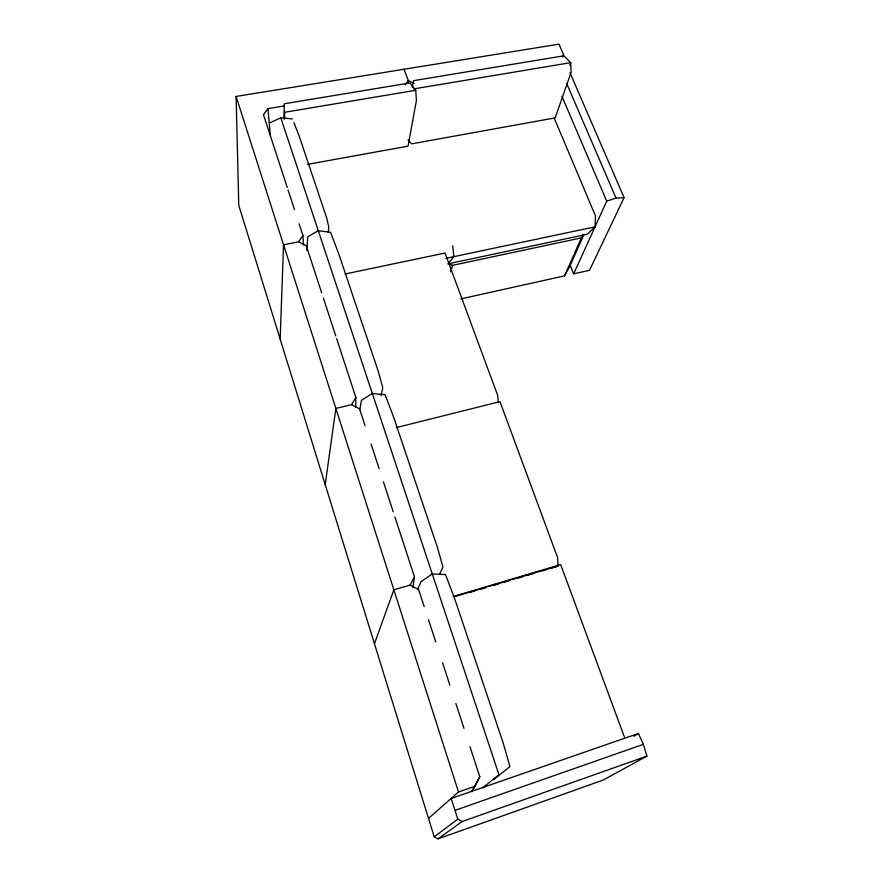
<?xml version="1.0" encoding="UTF-8"?>
<svg xmlns="http://www.w3.org/2000/svg" width="883" height="883" viewBox="0 0 883 883"><rect width="100%" height="100%" fill="white"/><g stroke="black" fill="none" stroke-linecap="round" stroke-linejoin="round"><path stroke-width="1.32" d="M355.739 407.063L355.86 397.471L336.633 338.631M283.851 118.852L284.326 103.764L409.822 82.969L415.727 90.298L416.423 100.43L408.056 146.148L307.604 164.359M284.558 119.128L284.779 112.251L415.727 90.298M280.154 339.039L283.553 244.823L298.62 241.81L306.291 245.783L321.677 292.858M448.63 263.719L587.283 234.238L595.043 226.843L595.484 215.971L554.248 118.167M306.843 250.551L307.781 236.81L318.288 230.695L330.551 232.284L338.929 254.348L378.288 371.445L382.781 387.825L381.081 395.683M328.266 232.395L328.785 227.041L326.633 217.737L299.249 136.28L293.929 122.649M408.001 83.223L408.288 80.508L404.028 69.249M325.209 484.624L335.871 408.454L351.5 404.668L359.591 408.862L365.12 425.805M412.869 587.703L414.502 576.919L394.922 516.985M407.869 82.98L408.288 80.508L414.204 83.532M412.35 87.296L413.52 80.662L563.862 55.828L570.683 62.66L571.069 72.45L555.175 117.88L411.588 143.852L408.012 139.856M359.734 409.767L361.456 400.374L372.35 393.498L385.076 394.657L393.807 417.615L437.383 547.25L442.946 566.985L439.513 574.414M450.683 271.876L452.482 265.375L581.378 237.891L583.343 234.282M569.8 65.232L570.683 62.66L413.862 88.896M374.458 643.751L393.862 589.822L410.098 585.109L418.63 589.568L424.193 606.588M417.758 589.292L420.97 581.698L432.284 573.961L445.496 574.579L454.602 598.486L503.111 742.791L509.955 766.554L493.586 779.678M460.882 298.896L564.546 275.86L581.378 237.891M583.972 234.481L570.219 265.397L564.546 275.86M624.071 197.593L589.502 270.319L573.663 273.84L606.731 201.147L616.014 198.09L624.071 197.593L570.043 72.859M471.986 791.742L479.811 776.775L469.966 746.665M410.098 585.109L414.502 576.919M471.864 791.234L479.811 776.775M351.5 404.668L355.86 397.471M562.416 56.942L563.663 54.878L559.005 44.15L236.114 96.457L238.774 205.342L434.204 836.808L438.078 838.85L603.067 780.097L646.886 756.146L643.398 744.325L638.409 733.475L451.125 798.486L457.824 819.137L462.096 821.543L646.886 756.146M298.62 241.81L302.924 235.474L299.105 223.785M405.341 84.845L408.288 80.508M284.194 105.938L267.957 108.631L263.465 114.691L287.229 187.417M447.813 263.951L453.84 256.655L452.725 245.761M428.509 818.398L458.498 791.996L475.396 786.146M482.626 787.857L498.961 774.722L432.284 573.961M434.204 836.808L457.824 819.137M438.078 838.85L462.096 821.543M633.795 736.323L638.409 733.475M270.33 122.682L280.772 117.737L292.483 118.929M455.374 810.23L643.398 744.325M453.167 596.511L560.683 564.634L624.369 736.919M455.485 596.334L485.683 587.372M488.31 586.588L509.314 580.363M511.941 579.579L557.901 565.948L557.714 557.913L499.966 401.633L396.379 427.582M470.849 592.107L474.811 590.926M480.087 589.358L486.699 587.405M494.612 585.054L498.575 583.873M503.862 582.305L510.462 580.352M518.387 578.001L522.35 576.82M527.626 575.252L534.237 573.288M542.162 570.937L546.113 569.767M551.4 568.199L558.001 566.235M445.794 258.355L595.043 226.843M345.143 273.984L445.054 253.035L497.67 395.407L498.387 402.769M449.072 263.62L452.482 265.375M566.621 83.366L616.014 198.09M561.963 96.346L606.731 201.147M570.032 264.933L573.663 273.84M280.772 117.737L372.251 393.211M372.35 393.498L432.173 573.63M288.079 190.011L294.436 209.492M323.388 298.09L335.783 336.015M371.081 444.039L379.171 468.785M383.421 481.82L393.211 511.776M428.476 619.678L435.749 641.93M442.593 662.879L449.866 685.131M455.849 703.464L463.983 728.332M236.114 96.457L458.498 791.996M267.957 108.631L270.231 134.58M302.924 235.474L303.476 244.966"/></g></svg>
